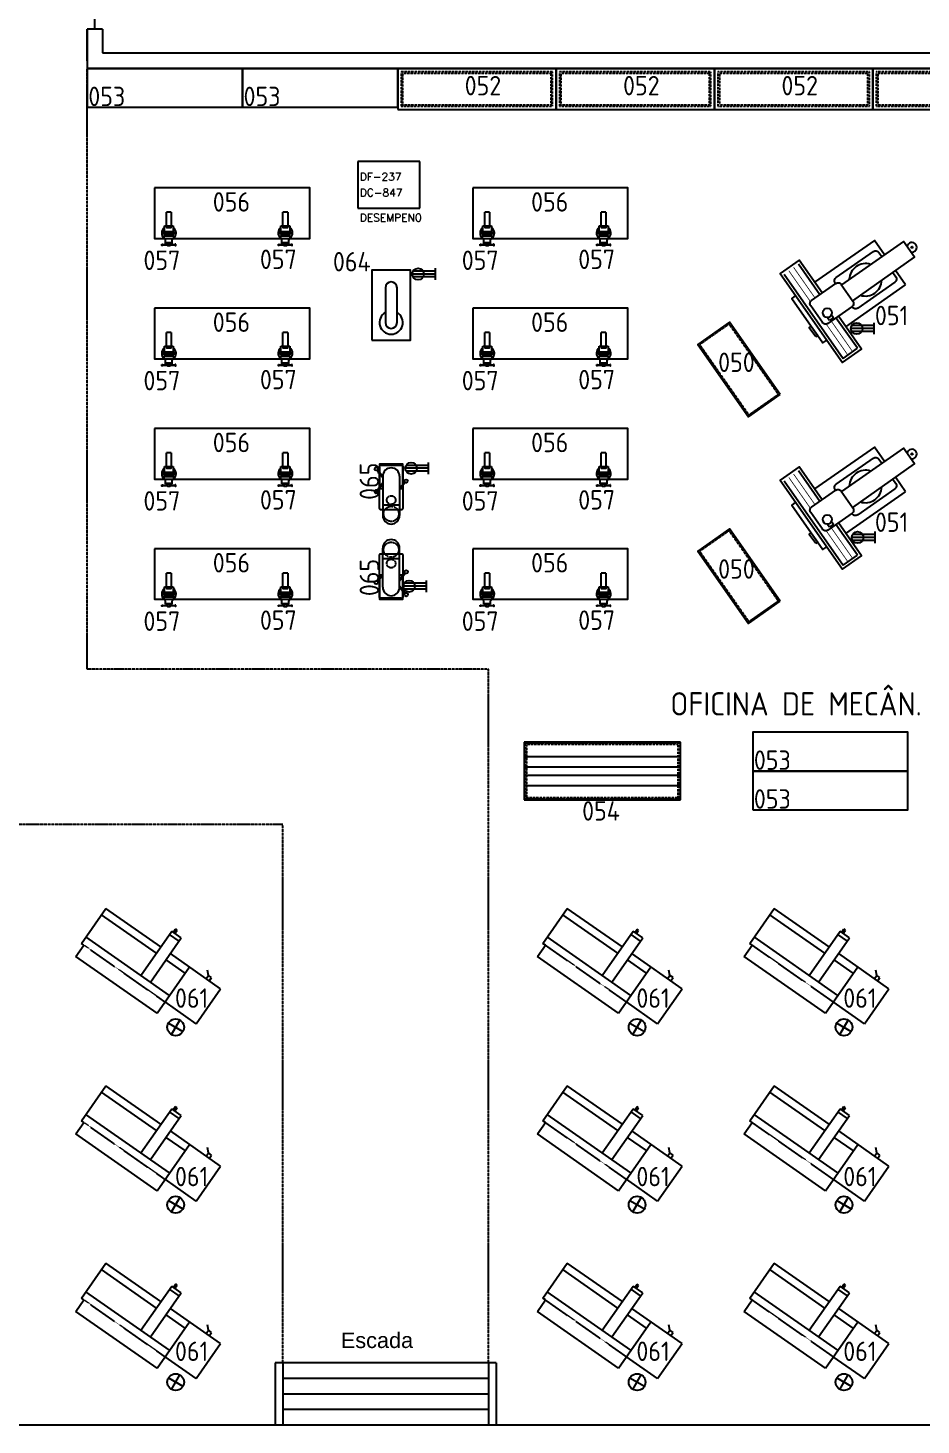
# Model space of a CAD drawing. Header units: millimetres. Extents: x 18768 to 1484868, y -11027 to 520152.
# Drawn here: x 218641 to 230145, y 267981 to 285983 of the extents above; entities that cross this region are included whole.
import ezdxf
from ezdxf.enums import TextEntityAlignment as Align

# ---------------------------------------------------------------- set-up
doc = ezdxf.new("R2010")
doc.units = ezdxf.units.MM
for name, pattern in [('DASHED', [0.75, 0.55, -0.2]), ('DIVIDE', [2.15, 1.5, -0.2, 0.05, -0.15, 0.05, -0.2]), ('HIDDEN2', [4.7625, 3.175, -1.5875])]:
    doc.linetypes.add(name, pattern=pattern)
for name, color, linetype in [('3-MAQUINAS', 5, 'Continuous'), ('8-TEXTO', 4, 'Continuous'), ('8-TEXTO-DETALHES', 6, 'Continuous'), ('L018-SIMBOLO1', 3, 'Continuous'), ('L025-CONTORNO', 7, 'Continuous'), ('L025-IMAGIN', 1, 'DIVIDE'), ('L025-TEXTO', 7, 'Continuous'), ('L025-TRACEJ', 140, 'DASHED'), ('L035-ARRANJO-ADQUIRIR', 102, 'Continuous'), ('L035-ARRANJO-EXISTENTE', 180, 'Continuous'), ('L035-ARRANJO-REMANEJADO', 200, 'Continuous'), ('L035-TEXTO', 40, 'Continuous'), ('PAREDES', 7, 'Continuous')]:
    doc.layers.add(name, color=color, linetype=linetype)
doc.styles.add('ISO-CP--18', font='isocp.shx', dxfattribs={"width": 0.75, "height": 180})
doc.styles.add('ISO-CP--25', font='isocp.shx', dxfattribs={"height": 250})
doc.styles.add('ISO-CP--35', font='isocp.shx', dxfattribs={"height": 350})
doc.styles.add('Itálico', font='italic.shx', dxfattribs={"height": 500})
doc.styles.add('ROMANS', font='romans', dxfattribs={"width": 0.8, "height": 300})
doc.styles.get("Standard").update_dxf_attribs({"font": 'arial.ttf'})

# ---------------------------------------------------------------- blocks, each defined once
blk = doc.blocks.new('BL_SENAI_id9330820390')
at = {"layer": 'L018-SIMBOLO1', "color": 0}
for p, q in [((-1100, 698), (-948, 546)), ((-948, 698), (-1100, 546))]:
    blk.add_line(p, q, dxfattribs=at)
blk.add_circle((-1024, 622), 108, dxfattribs=at)
at = {"layer": 'L025-TRACEJ', "color": 0}
blk.add_line((309, 1482), (-672, 668), dxfattribs=at)
at = {"layer": 'L035-ARRANJO-REMANEJADO', "color": 0}
for p, q in [((-787, 806), (194, 1621)), ((194, 1621), (309, 1482)), ((309, 1482), (340, 1508)), ((340, 1508), (691, 1085)), ((-608, 591), (404, 1431)), ((-38, 609), (627, 1162)), ((26, 532), (691, 1085)), ((-787, 806), (-321, 245)), ((-377, 783), (67, 248)), ((-262, 878), (182, 344)), ((-1049, 355), (-672, 668)), ((-698, -68), (-90, 436)), ((-384, 322), (-154, 513)), ((35, 286), (150, 382)), ((-1049, 355), (-698, -68)), ((67, 248), (182, 344)), ((144, 312), (176, 273)), ((163, 328), (195, 289)), ((176, 273), (195, 289)), ((-561, 45), (-529, 7)), ((-529, 7), (-491, 38)), ((-523, 77), (-491, 38)), ((-491, 38), (-420, 32))]:
    blk.add_line(p, q, dxfattribs=at)
at = {"layer": 'L025-TEXTO', "style": 'ISO-CP--25'}
blk.add_attdef('rmp_mt_codmaterial', (15, 15), '', height=40, dxfattribs=at)
at = {"layer": 'L025-TEXTO', "style": 'ISO-CP--25', "flags": 1}
for tag in ['rmp_mt_nomeunid', 'rmp_mt_potencia', 'rmp_mt_cod']:
    blk.add_attdef(tag, (15, 15), '', height=40, dxfattribs=at)
blk = doc.blocks.new('BL_SENAI_id9320240650')
at = {"layer": 'L035-ARRANJO-EXISTENTE', "color": 0}
blk.add_lwpolyline([(-595, 399), (-595, -251), (1405, -251), (1405, 399)], close=True, dxfattribs=at)
at = {"layer": 'L025-TEXTO', "style": 'ISO-CP--25'}
blk.add_attdef('rmp_mt_codmaterial', (15, 15), '', height=40, dxfattribs=at)
at = {"layer": 'L025-TEXTO', "style": 'ISO-CP--25', "flags": 1}
for tag in ['rmp_mt_nomeunid', 'rmp_mt_potencia', 'rmp_mt_cod']:
    blk.add_attdef(tag, (15, 15), '', height=40, dxfattribs=at)
blk = doc.blocks.new('BL_SENAI_id9320230770')
at = {"layer": 'L025-CONTORNO', "color": 0}
blk.add_lwpolyline([(-848, -169), (1192, -169), (1192, 361), (-848, 361)], close=True, dxfattribs=at)
at = {"layer": 'L025-CONTORNO', "color": 0, "linetype": 'HIDDEN2'}
for points in [[(-803, -124), (1147, -124), (1147, 316), (-803, 316)], [(-785, -106), (1129, -106), (1129, 298), (-785, 298)]]:
    blk.add_lwpolyline(points, close=True, dxfattribs=at)
at = {"layer": 'L025-TEXTO', "style": 'ISO-CP--25'}
blk.add_attdef('rmp_mt_codmaterial', (15, 15), '', height=40, dxfattribs=at)
at = {"layer": 'L025-TEXTO', "style": 'ISO-CP--25', "flags": 1}
for tag in ['rmp_mt_nomeunid', 'rmp_mt_potencia', 'rmp_mt_cod']:
    blk.add_attdef(tag, (15, 15), '', height=40, dxfattribs=at)
blk = doc.blocks.new('BL_SENAI_id9320230760')
at = {"layer": 'L025-TEXTO', "color": 0, "linetype": 'Continuous'}
for p, q in [((1037, 948), (-973, 948)), ((-973, 948), (-973, 208)), ((1037, 208), (1037, 948)), ((-973, 765), (1037, 765)), ((-973, 633), (1037, 633)), ((-973, 523), (1037, 523)), ((-973, 391), (1037, 391)), ((-973, 208), (1037, 208))]:
    blk.add_line(p, q, dxfattribs=at)
at = {"layer": 'L025-TEXTO', "color": 0, "linetype": 'HIDDEN2'}
for p, q in [((1027, 938), (-963, 938)), ((-963, 938), (-963, 218)), ((1009, 920), (-945, 920)), ((-945, 920), (-945, 236)), ((1009, 208), (1009, 920)), ((1027, 208), (1027, 938)), ((-963, 218), (1037, 218)), ((-945, 236), (1037, 236))]:
    blk.add_line(p, q, dxfattribs=at)
at = {"layer": 'L025-TEXTO', "linetype": 'Continuous', "style": 'ISO-CP--25'}
blk.add_attdef('rmp_mt_codmaterial', (15, 15), '', height=40, dxfattribs=at)
at = {"layer": 'L025-TEXTO', "linetype": 'Continuous', "style": 'ISO-CP--25', "flags": 1}
for tag in ['rmp_mt_nomeunid', 'rmp_mt_potencia', 'rmp_mt_cod']:
    blk.add_attdef(tag, (15, 15), '', height=40, dxfattribs=at)
blk = doc.blocks.new('BL_SENAI_id9320230820')
at = {"layer": 'L035-ARRANJO-EXISTENTE', "color": 0}
blk.add_lwpolyline([(-449, -183), (691, -183), (691, 317), (-449, 317)], close=True, dxfattribs=at)
at = {"layer": 'L035-ARRANJO-EXISTENTE', "color": 0, "linetype": 'HIDDEN2'}
blk.add_lwpolyline([(-431, -165), (673, -165), (673, 299), (-431, 299)], close=True, dxfattribs=at)
at = {"layer": 'L025-TEXTO', "style": 'ISO-CP--25'}
blk.add_attdef('rmp_mt_codmaterial', (15, 15), '', height=40, dxfattribs=at)
at = {"layer": 'L025-TEXTO', "style": 'ISO-CP--25', "flags": 1}
for tag in ['rmp_mt_nomeunid', 'rmp_mt_potencia', 'rmp_mt_cod']:
    blk.add_attdef(tag, (15, 15), '', height=40, dxfattribs=at)
blk = doc.blocks.new('BL_SENAI_id9310100290')
at = {"layer": 'L035-ARRANJO-EXISTENTE', "color": 0}
for p, q in [((-515, 200), (-515, 139)), ((-515, 200), (-340, 200)), ((-340, 112), (-340, 227)), ((-340, 227), (-272, 227)), ((-228, 233), (-238, 233)), ((-238, 219), (-238, 106)), ((-228, 106), (-228, 233)), ((-217, 106), (-217, 233)), ((-217, 233), (-207, 233)), ((-207, 219), (-207, 106)), ((-178, 144), (-178, 195)), ((-114, 214), (-159, 214)), ((-121, 214), (-121, 125)), ((-114, 214), (-114, 125)), ((-340, 139), (-515, 139)), ((-272, 112), (-340, 112)), ((-238, 106), (-228, 106)), ((-207, 106), (-217, 106)), ((-114, 125), (-159, 125))]:
    blk.add_line(p, q, dxfattribs=at)
for points in [[(-340, 143), (-340, 197), (-314, 197), (-314, 143)], [(-268, 233), (-238, 233), (-238, 106), (-268, 106)], [(-178, 233), (-207, 233), (-207, 106), (-178, 106)], [(-114, 156), (-114, 183), (-83, 183), (-83, 156)], [(-104, 259), (-104, 252), (-88, 252), (-88, 259)], [(-104, 80), (-104, 86), (-88, 86), (-88, 80)]]:
    blk.add_lwpolyline(points, close=True, dxfattribs=at)
for points in [[(-99, 183), (-99, 252), (-92, 252), (-92, 183)], [(-92, 156), (-92, 86), (-99, 86), (-99, 156)]]:
    blk.add_lwpolyline(points, dxfattribs=at)
for centre in [(-250, 248), (-250, 92)]:
    blk.add_circle(centre, 7.45, dxfattribs=at)
for centre, radius, start, end in [((-247, 170), 92.8, 41.7386, 141.8707), ((-272, 231), 4.33, 270, 0), ((-159, 233), 19, 180, 270), ((-247, 170), 92.8, 218.1293, 318.2614), ((-272, 108), 4.33, 0, 90), ((-159, 106), 19, 90, 180)]:
    blk.add_arc(centre, radius, start, end, dxfattribs=at)
at = {"layer": 'L025-TEXTO', "style": 'ISO-CP--25'}
blk.add_attdef('rmp_mt_codmaterial', (15, 15), '', height=40, dxfattribs=at)
at = {"layer": 'L025-TEXTO', "style": 'ISO-CP--25', "flags": 1}
for tag in ['rmp_mt_nomeunid', 'rmp_mt_potencia', 'rmp_mt_cod']:
    blk.add_attdef(tag, (15, 15), '', height=40, dxfattribs=at)
blk = doc.blocks.new('BL_SENAI_id9330820430')
at = {"layer": 'L035-ARRANJO-EXISTENTE', "color": 0}
for p, q in [((-695, 408), (-971, 803)), ((-1155, 673), (-395, -412)), ((410, 533), (281, 718)), ((-359, -5), (410, 533)), ((-572, 76), (-599, 116)), ((-519, 113), (-572, 76)), ((-545, 150), (-519, 113)), ((-211, -283), (-487, 112)), ((-395, -412), (-211, -283))]:
    blk.add_line(p, q, dxfattribs=at)
for points in [[(138, 922), (8, 1107), (-761, 568)], [(-271, 331), (527, 890), (383, 1095), (-415, 536)], [(-664, 430), (-962, 855), (-1207, 683), (-404, -464), (-159, -292), (-456, 133)], [(-1007, 396), (-1056, 361), (-655, -212), (-605, -177)]]:
    blk.add_lwpolyline(points, dxfattribs=at)
for points in [[(-491, 551), (-497, 560, -0.414214), (-484, 629), (-4, 966, -0.414214), (65, 953), (104, 899)], [(247, 694), (285, 639, -0.414214), (273, 570), (-207, 234, -0.414214), (-277, 246), (-283, 255)]]:
    blk.add_lwpolyline(points, format="xyb", dxfattribs=at)
at = {"layer": 'L035-ARRANJO-EXISTENTE', "color": 0, "const_width": 10}
for points in [[(-815, 318), (-1094, 717)], [(-756, 365), (-1032, 760)], [(-334, -369), (-613, 30)], [(-272, -326), (-548, 69)]]:
    blk.add_lwpolyline(points, dxfattribs=at)
at = {"layer": 'L035-ARRANJO-EXISTENTE', "color": 0}
blk.add_lwpolyline([(-662, 50), (-812, 265, -0.414214), (-800, 335), (-488, 553, -0.414214), (-418, 541), (-268, 326, -0.414214), (-280, 256), (-592, 38, -0.414214)], format="xyb", close=True, dxfattribs=at)
blk.add_lwpolyline([(-748, -136), (-831, -17), (-805, 2), (-721, -118)], close=True, dxfattribs=at)
for centre, radius in [((493, 1019), 9.04), ((-598, 175), 59.7)]:
    blk.add_circle(centre, radius, dxfattribs=at)
for centre, radius, start, end in [((493, 1019), 61.7, 255.737, 174.263), ((-106, 600), 209, 71.712, 178.288), ((-106, 600), 209, 251.712, 358.288)]:
    blk.add_arc(centre, radius, start, end, dxfattribs=at)
at = {"layer": 'L025-TEXTO', "style": 'ISO-CP--18'}
blk.add_attdef('rmp_mt_codmaterial', (15, 15), '', height=40, dxfattribs=at)
at = {"layer": 'L025-TEXTO', "style": 'ISO-CP--18', "flags": 1}
for tag in ['rmp_mt_nomeunid', 'rmp_mt_potencia', 'rmp_mt_cod']:
    blk.add_attdef(tag, (15, 15), '', height=40, dxfattribs=at)
blk = doc.blocks.new('BL_SENAI_id9320231060')
at = {"layer": 'L025-CONTORNO', "color": 0}
blk.add_lwpolyline([(0, 0), (2000, 0), (2000, 500), (0, 500)], close=True, dxfattribs=at)
at = {"layer": 'L025-TEXTO', "style": 'Itálico'}
blk.add_attdef('rmp_mt_codmaterial', (15, 15), '', height=40, dxfattribs=at)
at = {"layer": 'L025-TEXTO', "style": 'Itálico', "flags": 1}
for tag in ['rmp_mt_nomeunid', 'rmp_mt_potencia', 'rmp_mt_cod']:
    blk.add_attdef(tag, (15, 15), '', height=40, dxfattribs=at)
blk = doc.blocks.new('BL_SENAI_id9390100010')
at = {"layer": 'L035-ARRANJO-ADQUIRIR', "color": 0}
for p, q in [((-75, -77), (-75, 429)), ((142, -77), (142, 429)), ((142, 289), (-75, 289)), ((-148, 3), (-75, 94)), ((-143, -1), (-75, 74)), ((210, 106), (142, 24)), ((215, 101), (142, 3)), ((215, -154), (142, -63)), ((209, -158), (142, -83))]:
    blk.add_line(p, q, dxfattribs=at)
at = {"layer": 'L035-ARRANJO-ADQUIRIR', "color": 0, "linetype": 'DASHED'}
blk.add_line((164, -219), (-98, -219), dxfattribs=at)
at = {"layer": 'L035-ARRANJO-ADQUIRIR', "color": 0}
for points in [[(189, 229), (189, 326, 0.414214), (164, 351), (-98, 351, 0.414214), (-123, 326), (-123, 35)], [(-123, 21), (-123, -194, 0.178739), (-117, -210, 0.178739)], [(183, -210, 0.178739), (189, -194), (189, -136)]]:
    blk.add_lwpolyline(points, format="xyb", dxfattribs=at)
for points in [[(189, 81), (189, 229)], [(-88, 78), (-117, 78), (-117, 43)], [(-117, 28), (-117, -210), (-117, -232), (183, -232), (183, -129)], [(183, 74), (183, 78), (142, 78)], [(183, -114), (183, 58)], [(189, -122), (189, 66)]]:
    blk.add_lwpolyline(points, dxfattribs=at)
at = {"layer": 'L035-ARRANJO-ADQUIRIR', "color": 0, "linetype": 'DASHED'}
for points in [[(-117, -210, 0.219243), (-98, -219)], [(164, -219, 0.219243), (183, -210, 0.219243)]]:
    blk.add_lwpolyline(points, format="xyb", dxfattribs=at)
for centre, radius in [((33, 407), 97.5), ((33, 229), 55.8)]:
    blk.add_circle(centre, radius, dxfattribs=at)
at = {"layer": 'L035-ARRANJO-ADQUIRIR', "color": 0}
for centre in [(-159, -15), (226, 121), (226, -172)]:
    blk.add_circle(centre, 22, dxfattribs=at)
for centre, start, end in [((33, 429), 0, 180), ((33, -77), 180, 0)]:
    blk.add_arc(centre, 109, start, end, dxfattribs=at)
at = {"layer": 'L025-TEXTO', "style": 'ISO-CP--25'}
blk.add_attdef('rmp_mt_codmaterial', (15, 15), '', height=40, dxfattribs=at)
at = {"layer": 'L025-TEXTO', "style": 'ISO-CP--25', "flags": 1}
for tag in ['rmp_mt_nomeunid', 'rmp_mt_potencia', 'rmp_mt_cod']:
    blk.add_attdef(tag, (15, 15), '', height=40, dxfattribs=at)
blk = doc.blocks.new('BL_SENAI_id9330820370')
at = {"layer": 'L035-ARRANJO-EXISTENTE', "color": 0}
blk.add_lwpolyline([(0, 900), (-500, 900), (-500, 0), (0, 0)], close=True, dxfattribs=at)
blk.add_lwpolyline([(-325, 675), (-325, 225, 1), (-175, 225), (-175, 675, 1)], format="xyb", close=True, dxfattribs=at)
blk.add_arc((-250, 675), 150, 300, 240, dxfattribs=at)
at = {"layer": 'L025-TEXTO', "style": 'ISO-CP--25'}
blk.add_attdef('rmp_mt_codmaterial', (15, 15), '', height=40, dxfattribs=at)
at = {"layer": 'L025-TEXTO', "style": 'ISO-CP--25', "flags": 1}
for tag in ['rmp_mt_nomeunid', 'rmp_mt_potencia', 'rmp_mt_cod']:
    blk.add_attdef(tag, (15, 15), '', height=40, dxfattribs=at)

msp = doc.modelspace()

# ---------------------------------------------------------------- linework, layer by layer
msp.add_line((219403.279, 285961.257), (219403.279, 285461.257))
at = {"layer": '3-MAQUINAS', "ltscale": 0.01}
for p, q in [((223688.7, 284261.257), (222888.7, 284261.257)), ((222888.7, 284261.257), (222888.7, 283661.257)), ((223688.7, 283661.257), (223688.7, 284261.257)), ((222888.7, 283661.257), (223688.7, 283661.257))]:
    msp.add_line(p, q, dxfattribs=at)
at = {"layer": 'DEFPOINTS'}
for p, q in [((219503.279, 285966.257), (219503.279, 287546.257)), ((219603.279, 285966.257), (219403.279, 285966.257))]:
    msp.add_line(p, q, dxfattribs=at)
at = {"layer": 'L018-SIMBOLO1'}
for p, q in [((223891.314, 282849.805), (223601.362, 282849.805)), ((223891.314, 282737.305), (223891.314, 282887.305)), ((223891.314, 282812.305), (223591.314, 282812.305)), ((223891.314, 282774.805), (223601.362, 282774.805)), ((229540.812, 282110.547), (229240.812, 282110.547)), ((229540.812, 282148.047), (229250.86, 282148.047)), ((229540.812, 282035.547), (229540.812, 282185.547)), ((229540.812, 282073.047), (229250.86, 282073.047)), ((223801.865, 280309.725), (223501.865, 280309.725)), ((223801.865, 280347.225), (223511.914, 280347.225)), ((223801.865, 280234.725), (223801.865, 280384.725)), ((223801.865, 280272.225), (223511.914, 280272.225)), ((229551.81, 279418.094), (229251.81, 279418.094)), ((229551.81, 279455.594), (229261.858, 279455.594)), ((229551.81, 279343.094), (229551.81, 279493.094)), ((229551.81, 279380.594), (229261.858, 279380.594)), ((223776.309, 278715.302), (223776.309, 278865.302)), ((223776.309, 278790.302), (223476.309, 278790.302)), ((223776.309, 278827.802), (223486.357, 278827.802)), ((223776.309, 278752.802), (223486.357, 278752.802))]:
    msp.add_line(p, q, dxfattribs=at)
for centre in [(223666.314, 282812.305), (229315.812, 282110.547), (223576.865, 280309.725), (229326.81, 279418.094), (223551.309, 278790.302)]:
    msp.add_circle(centre, 75, dxfattribs=at)
at = {"layer": 'L025-IMAGIN'}
for p, q in [((219403.279, 277721.257), (219403.279, 285461.257)), ((224573.279, 277721.257), (219403.279, 277721.257)), ((224573.279, 268781.257), (224573.279, 277721.257)), ((221923.279, 275721.257), (187253.279, 275721.257)), ((221923.279, 268781.257), (221923.279, 275721.257))]:
    msp.add_line(p, q, dxfattribs=at)
at = {"layer": 'PAREDES', "ltscale": 0.01}
for p, q in [((219403.279, 285561.257), (219403.279, 285966.257)), ((219403.279, 285561.257), (219403.279, 285461.257)), ((219403.279, 285461.257), (220973.279, 285461.257))]:
    msp.add_line(p, q, dxfattribs=at)
at = {"layer": 'PAREDES'}
for p, q in [((219603.279, 285966.257), (219603.279, 285661.257)), ((219603.279, 285661.257), (242223.279, 285661.257)), ((219403.279, 285461.257), (221923.279, 285461.257)), ((221923.279, 285461.257), (242023.279, 285461.257)), ((221823.279, 268781.257), (221823.279, 267981.257)), ((224673.279, 268781.257), (221823.279, 268781.257)), ((221923.279, 268781.257), (221923.279, 267981.257)), ((224573.279, 268781.257), (224573.279, 267981.257)), ((224673.279, 268781.257), (224673.279, 267981.257)), ((224573.279, 268581.257), (221923.279, 268581.257)), ((224573.279, 268381.257), (221923.279, 268381.257)), ((224573.279, 268181.257), (221923.279, 268181.257)), ((222553.279, 267981.257), (187063.279, 267981.257)), ((222573.279, 267981.257), (187083.279, 267981.257)), ((224553.279, 267981.257), (221903.279, 267981.257)), ((224573.279, 267981.257), (221923.279, 267981.257)), ((242023.279, 267981.257), (224573.279, 267981.257))]:
    msp.add_line(p, q, dxfattribs=at)

# ---------------------------------------------------------------- block references
at = {"layer": 'L035-ARRANJO-ADQUIRIR'}
ref = msp.add_blockref('BL_SENAI_id9320231060', (219403.279, 284961.257), dxfattribs=at)
ref.add_attrib('rmp_mt_codmaterial', '053', (219418.279, 284976.257), dxfattribs={"layer": 'L025-TEXTO', "height": 250, "style": 'ISO-CP--25'})
ref = msp.add_blockref('BL_SENAI_id9320231060', (221403.279, 284961.257), dxfattribs=at)
ref.add_attrib('rmp_mt_codmaterial', '053', (221418.279, 284976.257), dxfattribs={"layer": 'L025-TEXTO', "height": 250, "style": 'ISO-CP--25'})
ref = msp.add_blockref('BL_SENAI_id9320230770', (224251.475, 285100.168), dxfattribs=at)
ref.add_attrib('rmp_mt_codmaterial', '052', (224266.475, 285115.168), dxfattribs={"layer": 'L025-TEXTO', "height": 250, "style": 'ISO-CP--25'})
ref = msp.add_blockref('BL_SENAI_id9320230770', (226291.475, 285100.168), dxfattribs=at)
ref.add_attrib('rmp_mt_codmaterial', '052', (226306.475, 285115.168), dxfattribs={"layer": 'L025-TEXTO', "height": 250, "style": 'ISO-CP--25'})
ref = msp.add_blockref('BL_SENAI_id9320230770', (228331.475, 285100.168), dxfattribs=at)
ref.add_attrib('rmp_mt_codmaterial', '052', (228346.475, 285115.168), dxfattribs={"layer": 'L025-TEXTO', "height": 250, "style": 'ISO-CP--25'})
ref = msp.add_blockref('BL_SENAI_id9320230770', (230371.475, 285100.168), dxfattribs=at)
ref.add_attrib('rmp_mt_codmaterial', '052', (230386.475, 285115.168), dxfattribs={"layer": 'L025-TEXTO', "height": 250, "style": 'ISO-CP--25'})
ref = msp.add_blockref('BL_SENAI_id9330820430', (229535.258, 282138.229), dxfattribs=at)
ref.add_attrib('rmp_mt_codmaterial', '051', (229550.258, 282153.229), dxfattribs={"layer": 'L025-TEXTO', "height": 250, "style": 'ISO-CP--18'})
ref = msp.add_blockref('BL_SENAI_id9330820370', (223069.581, 282861.257), dxfattribs=dict(at, rotation=180))
ref.add_attrib('rmp_mt_codmaterial', '064', dxfattribs={"layer": 'L025-TEXTO', "height": 250, "style": 'ISO-CP--25'}).set_placement((223054.581, 282846.257), align=Align.RIGHT)
ref = msp.add_blockref('BL_SENAI_id9320230820', (227923.797, 281521.774), dxfattribs=dict(at, rotation=125.0000000000284))
ref.add_attrib('rmp_mt_codmaterial', '050', dxfattribs={"layer": 'L025-TEXTO', "height": 250, "style": 'ISO-CP--25'}).set_placement((227766.798, 281550.454), align=Align.CENTER)
ref = msp.add_blockref('BL_SENAI_id9330820430', (229535.258, 279474.977), dxfattribs=at)
ref.add_attrib('rmp_mt_codmaterial', '051', (229550.258, 279489.977), dxfattribs={"layer": 'L025-TEXTO', "height": 250, "style": 'ISO-CP--18'})
ref = msp.add_blockref('BL_SENAI_id9390100010', (223352.833, 280129.172), dxfattribs=dict(at, rotation=180))
ref.add_attrib('rmp_mt_codmaterial', '065', dxfattribs={"layer": 'L025-TEXTO', "height": 250, "rotation": 90, "style": 'ISO-CP--25'}).set_placement((223163.581, 280142.435), align=Align.CENTER)
ref = msp.add_blockref('BL_SENAI_id9320230820', (227923.797, 278858.522), dxfattribs=dict(at, rotation=125.0000000000284))
ref.add_attrib('rmp_mt_codmaterial', '050', dxfattribs={"layer": 'L025-TEXTO', "height": 250, "style": 'ISO-CP--25'}).set_placement((227766.798, 278887.202), align=Align.CENTER)
ref = msp.add_blockref('BL_SENAI_id9390100010', (223286.33, 278853.342), dxfattribs=at)
ref.add_attrib('rmp_mt_codmaterial', '065', dxfattribs={"layer": 'L025-TEXTO', "height": 250, "rotation": 90, "style": 'ISO-CP--25'}).set_placement((223163.581, 278902.435), align=Align.CENTER)
ref = msp.add_blockref('BL_SENAI_id9320231060', (227976.388, 276408.774), dxfattribs=at)
ref.add_attrib('rmp_mt_codmaterial', '053', (227991.388, 276423.774), dxfattribs={"layer": 'L025-TEXTO', "height": 250, "style": 'ISO-CP--25'})
ref = msp.add_blockref('BL_SENAI_id9320230760', (226007.279, 275831.03), dxfattribs=at)
ref.add_attrib('rmp_mt_codmaterial', '054', dxfattribs={"layer": 'L025-TEXTO', "linetype": 'Continuous', "height": 250, "style": 'ISO-CP--25'}).set_placement((226022.279, 275769.918), align=Align.CENTER)
ref = msp.add_blockref('BL_SENAI_id9320231060', (227976.388, 275908.774), dxfattribs=at)
ref.add_attrib('rmp_mt_codmaterial', '053', (227991.388, 275923.774), dxfattribs={"layer": 'L025-TEXTO', "height": 250, "style": 'ISO-CP--25'})
ref = msp.add_blockref('BL_SENAI_id9330820390', (220873.4, 274258.271), dxfattribs=dict(at, rotation=105.2994058653653))
ref.add_attrib('rmp_mt_codmaterial', '061', dxfattribs={"layer": 'L025-TEXTO', "height": 250, "style": 'ISO-CP--25'}).set_placement((220748.853, 273357.811), align=Align.CENTER)
ref = msp.add_blockref('BL_SENAI_id9330820390', (220873.4, 271972.432), dxfattribs=dict(at, rotation=105.2994058653653))
ref.add_attrib('rmp_mt_codmaterial', '061', dxfattribs={"layer": 'L025-TEXTO', "height": 250, "style": 'ISO-CP--25'}).set_placement((220748.853, 271058.576), align=Align.CENTER)
ref = msp.add_blockref('BL_SENAI_id9330820390', (220873.4, 269686.593), dxfattribs=dict(at, rotation=105.2994058653653))
ref.add_attrib('rmp_mt_codmaterial', '061', dxfattribs={"layer": 'L025-TEXTO', "height": 250, "style": 'ISO-CP--25'}).set_placement((220748.853, 268806.919), align=Align.CENTER)
at = {"layer": 'L035-ARRANJO-EXISTENTE'}
ref = msp.add_blockref('BL_SENAI_id9320240650', (220864.952, 283522.177), dxfattribs=at)
ref.add_attrib('rmp_mt_codmaterial', '056', dxfattribs={"layer": 'L025-TEXTO', "height": 250, "style": 'ISO-CP--25'}).set_placement((221261.89, 283617.033), align=Align.CENTER)
ref = msp.add_blockref('BL_SENAI_id9320240650', (224964.952, 283522.177), dxfattribs=at)
ref.add_attrib('rmp_mt_codmaterial', '056', dxfattribs={"layer": 'L025-TEXTO', "height": 250, "style": 'ISO-CP--25'}).set_placement((225361.89, 283617.033), align=Align.CENTER)
ref = msp.add_blockref('BL_SENAI_id9310100290', (220286.519, 283093.119), dxfattribs=dict(at, rotation=270))
ref.add_attrib('rmp_mt_codmaterial', '057', dxfattribs={"layer": 'L025-TEXTO', "height": 250, "style": 'ISO-CP--25'}).set_placement((220366.05, 282864.634), align=Align.CENTER)
ref = msp.add_blockref('BL_SENAI_id9310100290', (221786.519, 283093.119), dxfattribs=dict(at, rotation=270))
ref.add_attrib('rmp_mt_codmaterial', '057', dxfattribs={"layer": 'L025-TEXTO', "height": 250, "style": 'ISO-CP--25'}).set_placement((221866.05, 282877.6), align=Align.CENTER)
ref = msp.add_blockref('BL_SENAI_id9310100290', (224386.519, 283093.119), dxfattribs=dict(at, rotation=270))
ref.add_attrib('rmp_mt_codmaterial', '057', dxfattribs={"layer": 'L025-TEXTO', "height": 250, "style": 'ISO-CP--25'}).set_placement((224466.05, 282864.634), align=Align.CENTER)
ref = msp.add_blockref('BL_SENAI_id9310100290', (225886.519, 283093.119), dxfattribs=dict(at, rotation=270))
ref.add_attrib('rmp_mt_codmaterial', '057', dxfattribs={"layer": 'L025-TEXTO', "height": 250, "style": 'ISO-CP--25'}).set_placement((225966.05, 282877.6), align=Align.CENTER)
ref = msp.add_blockref('BL_SENAI_id9320240650', (220864.952, 281972.177), dxfattribs=at)
ref.add_attrib('rmp_mt_codmaterial', '056', dxfattribs={"layer": 'L025-TEXTO', "height": 250, "style": 'ISO-CP--25'}).set_placement((221261.89, 282067.033), align=Align.CENTER)
ref = msp.add_blockref('BL_SENAI_id9320240650', (224964.952, 281972.177), dxfattribs=at)
ref.add_attrib('rmp_mt_codmaterial', '056', dxfattribs={"layer": 'L025-TEXTO', "height": 250, "style": 'ISO-CP--25'}).set_placement((225361.89, 282067.033), align=Align.CENTER)
ref = msp.add_blockref('BL_SENAI_id9310100290', (220286.519, 281543.119), dxfattribs=dict(at, rotation=270))
ref.add_attrib('rmp_mt_codmaterial', '057', dxfattribs={"layer": 'L025-TEXTO', "height": 250, "style": 'ISO-CP--25'}).set_placement((220366.05, 281314.634), align=Align.CENTER)
ref = msp.add_blockref('BL_SENAI_id9310100290', (221786.519, 281543.119), dxfattribs=dict(at, rotation=270))
ref.add_attrib('rmp_mt_codmaterial', '057', dxfattribs={"layer": 'L025-TEXTO', "height": 250, "style": 'ISO-CP--25'}).set_placement((221866.05, 281327.6), align=Align.CENTER)
ref = msp.add_blockref('BL_SENAI_id9310100290', (224386.519, 281543.119), dxfattribs=dict(at, rotation=270))
ref.add_attrib('rmp_mt_codmaterial', '057', dxfattribs={"layer": 'L025-TEXTO', "height": 250, "style": 'ISO-CP--25'}).set_placement((224466.05, 281314.634), align=Align.CENTER)
ref = msp.add_blockref('BL_SENAI_id9310100290', (225886.519, 281543.119), dxfattribs=dict(at, rotation=270))
ref.add_attrib('rmp_mt_codmaterial', '057', dxfattribs={"layer": 'L025-TEXTO', "height": 250, "style": 'ISO-CP--25'}).set_placement((225966.05, 281327.6), align=Align.CENTER)
ref = msp.add_blockref('BL_SENAI_id9320240650', (220864.952, 280422.177), dxfattribs=at)
ref.add_attrib('rmp_mt_codmaterial', '056', dxfattribs={"layer": 'L025-TEXTO', "height": 250, "style": 'ISO-CP--25'}).set_placement((221261.89, 280517.033), align=Align.CENTER)
ref = msp.add_blockref('BL_SENAI_id9320240650', (224964.952, 280422.177), dxfattribs=at)
ref.add_attrib('rmp_mt_codmaterial', '056', dxfattribs={"layer": 'L025-TEXTO', "height": 250, "style": 'ISO-CP--25'}).set_placement((225361.89, 280517.033), align=Align.CENTER)
ref = msp.add_blockref('BL_SENAI_id9310100290', (220286.519, 279993.119), dxfattribs=dict(at, rotation=270))
ref.add_attrib('rmp_mt_codmaterial', '057', dxfattribs={"layer": 'L025-TEXTO', "height": 250, "style": 'ISO-CP--25'}).set_placement((220366.05, 279764.634), align=Align.CENTER)
ref = msp.add_blockref('BL_SENAI_id9310100290', (221786.519, 279993.119), dxfattribs=dict(at, rotation=270))
ref.add_attrib('rmp_mt_codmaterial', '057', dxfattribs={"layer": 'L025-TEXTO', "height": 250, "style": 'ISO-CP--25'}).set_placement((221866.05, 279777.6), align=Align.CENTER)
ref = msp.add_blockref('BL_SENAI_id9310100290', (224386.519, 279993.119), dxfattribs=dict(at, rotation=270))
ref.add_attrib('rmp_mt_codmaterial', '057', dxfattribs={"layer": 'L025-TEXTO', "height": 250, "style": 'ISO-CP--25'}).set_placement((224466.05, 279764.634), align=Align.CENTER)
ref = msp.add_blockref('BL_SENAI_id9310100290', (225886.519, 279993.119), dxfattribs=dict(at, rotation=270))
ref.add_attrib('rmp_mt_codmaterial', '057', dxfattribs={"layer": 'L025-TEXTO', "height": 250, "style": 'ISO-CP--25'}).set_placement((225966.05, 279777.6), align=Align.CENTER)
ref = msp.add_blockref('BL_SENAI_id9320240650', (220864.952, 278872.177), dxfattribs=at)
ref.add_attrib('rmp_mt_codmaterial', '056', dxfattribs={"layer": 'L025-TEXTO', "height": 250, "style": 'ISO-CP--25'}).set_placement((221261.89, 278967.033), align=Align.CENTER)
ref = msp.add_blockref('BL_SENAI_id9320240650', (224964.952, 278872.177), dxfattribs=at)
ref.add_attrib('rmp_mt_codmaterial', '056', dxfattribs={"layer": 'L025-TEXTO', "height": 250, "style": 'ISO-CP--25'}).set_placement((225361.89, 278967.033), align=Align.CENTER)
ref = msp.add_blockref('BL_SENAI_id9310100290', (220286.519, 278443.119), dxfattribs=dict(at, rotation=270))
ref.add_attrib('rmp_mt_codmaterial', '057', dxfattribs={"layer": 'L025-TEXTO', "height": 250, "style": 'ISO-CP--25'}).set_placement((220366.05, 278214.634), align=Align.CENTER)
ref = msp.add_blockref('BL_SENAI_id9310100290', (221786.519, 278443.119), dxfattribs=dict(at, rotation=270))
ref.add_attrib('rmp_mt_codmaterial', '057', dxfattribs={"layer": 'L025-TEXTO', "height": 250, "style": 'ISO-CP--25'}).set_placement((221866.05, 278227.6), align=Align.CENTER)
ref = msp.add_blockref('BL_SENAI_id9310100290', (224386.519, 278443.119), dxfattribs=dict(at, rotation=270))
ref.add_attrib('rmp_mt_codmaterial', '057', dxfattribs={"layer": 'L025-TEXTO', "height": 250, "style": 'ISO-CP--25'}).set_placement((224466.05, 278214.634), align=Align.CENTER)
ref = msp.add_blockref('BL_SENAI_id9310100290', (225886.519, 278443.119), dxfattribs=dict(at, rotation=270))
ref.add_attrib('rmp_mt_codmaterial', '057', dxfattribs={"layer": 'L025-TEXTO', "height": 250, "style": 'ISO-CP--25'}).set_placement((225966.05, 278227.6), align=Align.CENTER)
ref = msp.add_blockref('BL_SENAI_id9330820390', (226817, 274258.271), dxfattribs=dict(at, rotation=105.2994058656268))
ref.add_attrib('rmp_mt_codmaterial', '061', dxfattribs={"layer": 'L025-TEXTO', "height": 250, "style": 'ISO-CP--25'}).set_placement((226692.453, 273357.811), align=Align.CENTER)
ref = msp.add_blockref('BL_SENAI_id9330820390', (229481.514, 274258.271), dxfattribs=dict(at, rotation=105.2994058656268))
ref.add_attrib('rmp_mt_codmaterial', '061', dxfattribs={"layer": 'L025-TEXTO', "height": 250, "style": 'ISO-CP--25'}).set_placement((229356.967, 273357.811), align=Align.CENTER)
ref = msp.add_blockref('BL_SENAI_id9330820390', (226817, 271972.432), dxfattribs=dict(at, rotation=105.2994058656268))
ref.add_attrib('rmp_mt_codmaterial', '061', dxfattribs={"layer": 'L025-TEXTO', "height": 250, "style": 'ISO-CP--25'}).set_placement((226692.453, 271058.576), align=Align.CENTER)
ref = msp.add_blockref('BL_SENAI_id9330820390', (229481.514, 271972.432), dxfattribs=dict(at, rotation=105.2994058656268))
ref.add_attrib('rmp_mt_codmaterial', '061', dxfattribs={"layer": 'L025-TEXTO', "height": 250, "style": 'ISO-CP--25'}).set_placement((229356.967, 271058.576), align=Align.CENTER)
ref = msp.add_blockref('BL_SENAI_id9330820390', (226817, 269686.593), dxfattribs=dict(at, rotation=105.2994058656268))
ref.add_attrib('rmp_mt_codmaterial', '061', dxfattribs={"layer": 'L025-TEXTO', "height": 250, "style": 'ISO-CP--25'}).set_placement((226692.453, 268806.919), align=Align.CENTER)
ref = msp.add_blockref('BL_SENAI_id9330820390', (229481.514, 269686.593), dxfattribs=dict(at, rotation=105.2994058656268))
ref.add_attrib('rmp_mt_codmaterial', '061', dxfattribs={"layer": 'L025-TEXTO', "height": 250, "style": 'ISO-CP--25'}).set_placement((229356.967, 268806.919), align=Align.CENTER)

# ---------------------------------------------------------------- texts
at = {"layer": '8-TEXTO'}
msp.add_text('Escada', height=200, dxfattribs=at).set_placement((222670.862, 268973.782))
at = {"layer": '8-TEXTO-DETALHES', "linetype": 'Continuous', "style": 'ROMANS'}
msp.add_text('DF-237', height=100, dxfattribs=at).set_placement((222915.087, 284016.334))
at = {"layer": '8-TEXTO-DETALHES', "style": 'ROMANS'}
for s, p in [('DC-847', (222915.087, 283812.354)), ('DESEMPENO', (222915.087, 283489.655))]:
    msp.add_text(s, height=100, dxfattribs=at).set_placement(p)
at = {"layer": 'L035-TEXTO', "insert": (229764.474, 277924.333), "char_height": 300, "width": 8756.13, "attachment_point": 2, "style": 'ISO-CP--35'}
msp.add_mtext('\\POFICINA DE MECÂN. DE USINAGEM', dxfattribs=at)

doc.saveas('drawing.dxf')
